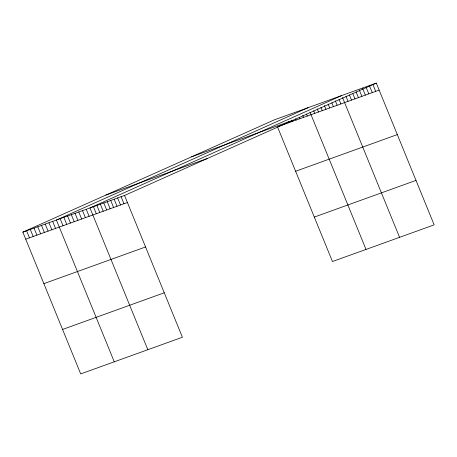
<?xml version="1.0" encoding="UTF-8"?>
<svg xmlns="http://www.w3.org/2000/svg" width="457" height="457" viewBox="0 0 457 457"><rect width="100%" height="100%" fill="white"/><g stroke="black" fill="none" stroke-linecap="round" stroke-linejoin="round"><path stroke-width="0.69" d="M22.85 232.139L124.544 195.47L182.4 337.249L80.706 373.912L22.85 232.139L274.6 119.751L376.294 83.088L434.15 224.861L332.456 261.53L277.473 126.795M308.161 107.652L56.411 220.04L114.267 361.813M341.716 95.553L89.966 207.941L147.822 349.714M124.544 195.47L376.294 83.088M191.523 156.842L293.217 120.174M278.096 126.572L379.167 90.126M105.927 195.053L207.621 158.385M25.723 239.182L127.417 202.514M295.622 171.255L397.31 134.592M43.866 283.643L145.56 246.974M314.313 217.069L416.007 180.401M62.563 329.451L164.257 292.783M372.838 84.334L375.711 91.377M369.376 85.579L372.249 92.622M366.183 87.464L368.793 93.868M362.464 88.075L365.337 95.113M359.265 89.96L361.881 96.364M356.072 91.846L358.419 97.609M352.873 93.731L354.963 98.855M349.416 94.982L351.507 100.1M345.96 96.227L348.051 101.351M342.504 97.472L399.572 237.326M339.037 99.46L340.865 103.939M335.307 100.803L337.135 105.287M331.839 102.785L333.404 106.63M328.109 104.133L329.674 107.972M324.379 105.476L325.95 109.32M320.911 107.464L322.219 110.663M317.187 108.806L318.489 112.005M313.719 110.788L314.764 113.353M309.989 112.136L366.017 249.425M306.521 114.119L307.304 116.038M302.791 115.467L303.574 117.386M299.324 117.449L299.849 118.729M295.593 118.791L296.119 120.071M291.869 120.14L292.389 121.419M288.139 121.482L288.658 122.762M121.082 196.721L123.961 203.759M117.626 197.967L120.499 205.01M114.17 199.212L117.043 206.256M110.714 200.457L113.587 207.501M107.252 201.708L110.126 208.746M103.796 202.954L106.67 209.997M100.34 204.199L103.213 211.243M96.884 205.444L99.757 212.488M93.422 206.69L96.296 213.733M86.236 209.283L89.109 216.327M82.511 210.626L85.385 217.669M78.781 211.974L81.654 219.017M75.051 213.316L77.924 220.36M71.321 214.664L74.2 221.702M67.596 216.007L70.469 223.05M63.866 217.349L66.739 224.393M60.135 218.697L63.009 225.735M52.681 221.382L55.554 228.426M48.95 222.73L51.824 229.768M45.22 224.073L48.094 231.116M41.496 225.415L44.369 232.459M37.765 226.763L40.639 233.807M34.035 228.106L36.908 235.149M30.305 229.454L33.184 236.492M26.58 230.796L29.454 237.84"/></g></svg>
